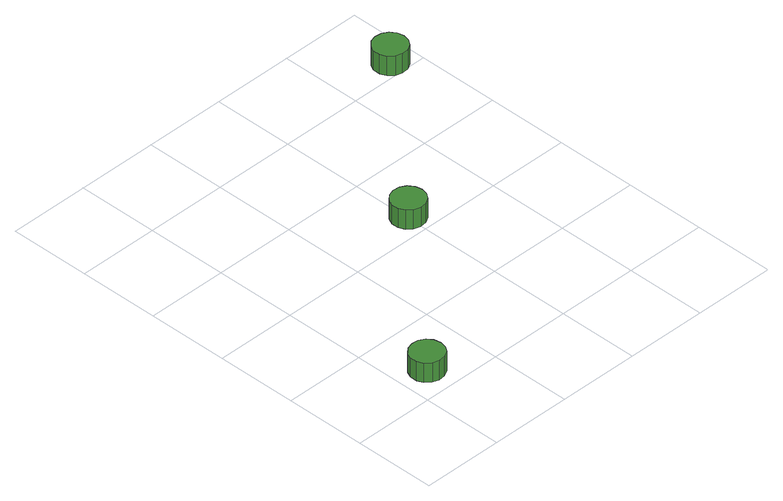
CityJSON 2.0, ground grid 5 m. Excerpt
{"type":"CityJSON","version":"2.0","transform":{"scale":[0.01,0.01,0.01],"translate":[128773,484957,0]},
"CityObjects":{
"tree1":{"type":"SolitaryVegetationObject","attributes":{"function":"something"},"geometry":[{"type":"MultiSurface","lod":"1","boundaries":[[[0,1,2,3,4,5,6,7,8,9,10,11,12,13,14]],[[15,16,17,18,19,20,21,22,23,24,25,26,27,28,29]],[[0,29,28,1]],[[1,28,27,2]],[[2,27,26,3]],[[3,26,25,4]],[[4,25,24,5]],[[5,24,23,6]],[[6,23,22,7]],[[7,22,21,8]],[[8,21,20,9]],[[9,20,19,10]],[[10,19,18,11]],[[11,18,17,12]],[[12,17,16,13]],[[13,16,15,14]],[[14,15,29,0]]]}]},
"tree2":{"type":"SolitaryVegetationObject","attributes":{"function":"something"},"geometry":[{"type":"MultiSurface","lod":"1","boundaries":[[[30,31,32,33,34,35,36,37,38,39,40,41,42,43,44]],[[45,46,47,48,49,50,51,52,53,54,55,56,57,58,59]],[[30,59,58,31]],[[31,58,57,32]],[[32,57,56,33]],[[33,56,55,34]],[[34,55,54,35]],[[35,54,53,36]],[[36,53,52,37]],[[37,52,51,38]],[[38,51,50,39]],[[39,50,49,40]],[[40,49,48,41]],[[41,48,47,42]],[[42,47,46,43]],[[43,46,45,44]],[[44,45,59,30]]]}]},
"tree3":{"type":"SolitaryVegetationObject","attributes":{"function":"something"},"geometry":[{"type":"MultiSurface","lod":"1","boundaries":[[[60,61,62,63,64,65,66,67,68,69,70,71,72,73,74]],[[75,76,77,78,79,80,81,82,83,84,85,86,87,88,89]],[[60,89,88,61]],[[61,88,87,62]],[[62,87,86,63]],[[63,86,85,64]],[[64,85,84,65]],[[65,84,83,66]],[[66,83,82,67]],[[67,82,81,68]],[[68,81,80,69]],[[69,80,79,70]],[[70,79,78,71]],[[71,78,77,72]],[[72,77,76,73]],[[73,76,75,74]],[[74,75,89,60]]]}]}
},
"vertices":[
[228,130,231],[219,172,231],[195,206,231],[158,227,231],[116,231,231],[76,218,231],[44,190,231],[27,152,231],[27,109,231],[44,71,231],[76,43,231],[116,29,231],[158,34,231],[195,55,231],[219,89,231],[219,89,104],[195,55,104],[158,34,104],[116,29,104],[76,43,104],[44,71,104],[27,109,104],[27,152,104],[44,190,104],[76,218,104],[116,231,104],[158,227,104],[195,206,104],[219,172,104],[228,130,104],
[1092,1116,198],[1083,1157,198],[1058,1192,198],[1022,1213,198],[980,1217,198],[940,1204,198],[908,1176,198],[891,1137,198],[891,1095,198],[908,1056,198],[940,1028,198],[980,1015,198],[1022,1020,198],[1058,1041,198],[1083,1075,198],[1083,1075,71],[1058,1041,71],[1022,1020,71],[980,1015,71],[940,1028,71],[908,1056,71],[891,1095,71],[891,1137,71],[908,1176,71],[940,1204,71],[980,1217,71],[1022,1213,71],[1058,1192,71],[1083,1157,71],[1092,1116,71],
[1949,2091,178],[1940,2132,178],[1915,2166,178],[1879,2187,178],[1837,2192,178],[1796,2179,178],[1765,2150,178],[1748,2112,178],[1748,2070,178],[1765,2031,178],[1796,2003,178],[1837,1990,178],[1879,1994,178],[1915,2015,178],[1940,2049,178],[1940,2049,51],[1915,2015,51],[1879,1994,51],[1837,1990,51],[1796,2003,51],[1765,2031,51],[1748,2070,51],[1748,2112,51],[1765,2150,51],[1796,2179,51],[1837,2192,51],[1879,2187,51],[1915,2166,51],[1940,2132,51],[1949,2091,51]
]}
